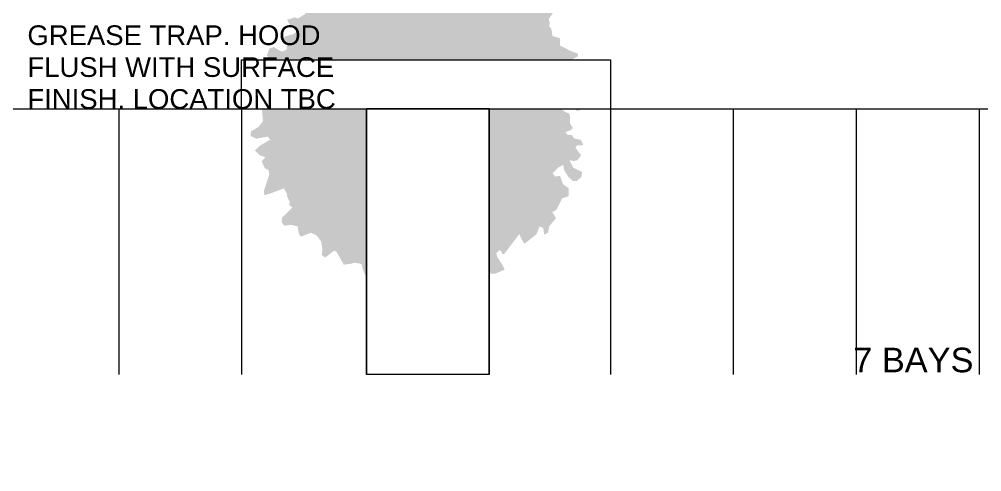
# Model space of a CAD drawing. Header units: millimetres. Extents: x -2612262 to -2065320, y 3717813 to 4283368.
# Drawn here: x -2386419 to -2366843, y 3957166 to 3966366 of the extents above; entities that cross this region are included whole.
import ezdxf

# ---------------------------------------------------------------- set-up
doc = ezdxf.new("R2010")
doc.units = ezdxf.units.MM
doc.linetypes.add('Aligning Line', pattern=[3.2004, 1.6002, -1.6002])
for name, color, linetype, lineweight in [('A-DETL', 90, 'Continuous', 18), ('A-DETL-GENF', 92, 'Continuous', 5), ('A-FLOR', 192, 'Continuous', 5), ('C-TOPO', 7, 'Continuous', 5), ('G-ANNO-REFR', 1, 'Aligning Line', 5), ('G-ANNO-TEXT', 231, 'Continuous', 5)]:
    doc.layers.add(name, color=color, linetype=linetype, lineweight=lineweight)
doc.styles.add('Arial', font='arial.ttf', dxfattribs={"height": 500})
doc.styles.add('Arial_3', font='arial.ttf', dxfattribs={"height": 400})
picture_1 = doc.add_image_def('image1.jpg', size_in_pixel=(6528, 5638))

# ---------------------------------------------------------------- blocks, each defined once
blk = doc.blocks.new('Tree 7m - Tree-V238-GA - Part A')
at = {"layer": 'A-DETL-GENF', "transparency": 33554585}
h = blk.add_hatch(color=53, dxfattribs=at)
h.paths.add_polyline_path([(2832, 1651), (646, -942), (2275, -2315), (2293, -2279), (2416, -2107), (2560, -2075), (2735, -2104), (2802, -2042), (2747, -1923), (2542, -1803), (2545, -1721), (2606, -1738), (2788, -1765), (2922, -1759), (2910, -1618), (2852, -1513), (2963, -1504), (3001, -1344), (2969, -1270), (3022, -1190), (3315, -1012), (3363, -936), (3246, -885), (2969, -788), (2994, -666), (3032, -608), (3055, -498), (3109, -460), (3088, -379), (3388, -353), (3447, -295), (3454, -203), (3330, -120), (3256, -15), (3327, 99), (3343, 186), (3132, 254), (3078, 374), (3086, 524), (3172, 666), (3254, 742), (3236, 829), (3007, 837), (2982, 885), (3040, 1182), (2931, 1254), (2847, 1292), (2755, 1404), (2809, 1515), (2842, 1635)])
h.paths.add_polyline_path([(895, 3232), (801, 3308), (603, 3371), (574, 3267), (551, 3074), (518, 3004), (430, 2995), (416, 3042), (433, 3094), (410, 3120), (116, 3056), (-92, 3008), (-57, 3124), (-43, 3226), (-353, 3237), (-505, 3155), (-543, 3225), (-470, 3348), (-560, 3362), (-660, 3278), (-870, 3243), (-894, 3096), (-976, 3120), (-1113, 3064), (-1221, 3015), (-1356, 3067), (-1458, 2941), (-1426, 2810), (-1487, 2637), (-1408, 2588), (-1403, 2500), (-1575, 2485), (-1680, 2509), (-1628, 2599), (-1604, 2760), (-1622, 2892), (-1685, 2936), (-1802, 2936), (-1884, 2864), (-1802, 2690), (-1838, 2516), (-1894, 2583), (-1961, 2624), (-2089, 2593), (-2089, 2501), (-2099, 2399), (-2154, 2385), (-2254, 2466), (-2284, 2352), (-2200, 2242), (-2204, 2145), (-2146, 2110), (-2142, 2025), (-2239, 2064), (-2316, 2064), (-2320, 2014), (-2332, 1952), (-2413, 1855), (-2448, 1793), (-2404, 1706), (-2387, 1632), (-2397, 1623), (-1266, 669), (893, 3230)])
h.paths.add_polyline_path([(-2595, 1851), (-2706, 1892), (-2715, 1891), (-2609, 1801), (-2605, 1815)])
h.paths.add_polyline_path([(1384, -2872), (-3190, 983), (-3330, 1014), (-3368, 976), (-3294, 844), (-3195, 608), (-3292, 501), (-3203, 363), (-3251, 290), (-3281, 226), (-3279, 164), (-3321, 141), (-3368, 52), (-3593, -10), (-3556, -64), (-3408, -112), (-3215, -256), (-3224, -323), (-3294, -361), (-3303, -475), (-3221, -519), (-3236, -609), (-3353, -688), (-3429, -919), (-3277, -960), (-3098, -864), (-3005, -943), (-3052, -1118), (-3166, -1329), (-3087, -1504), (-3049, -1706), (-3011, -1835), (-2827, -1823), (-2744, -1703), (-2707, -1797), (-2622, -1806), (-2637, -1896), (-2549, -1963), (-2677, -2101), (-2815, -2162), (-2885, -2250), (-2704, -2291), (-2484, -2323), (-2590, -2428), (-2525, -2472), (-2350, -2402), (-2297, -2499), (-2286, -2630), (-2093, -2610), (-2167, -2698), (-2098, -2757), (-2072, -2847), (-1982, -2841), (-1897, -2700), (-1756, -2586), (-1748, -2803), (-1827, -2847), (-1879, -2961), (-1856, -3110), (-1756, -3060), (-1680, -2978), (-1549, -2934), (-1552, -3060), (-1514, -3104), (-1481, -3241), (-1403, -3259), (-1300, -3151), (-1230, -3162), (-1215, -3265), (-1131, -3268), (-967, -3282), (-914, -3233), (-812, -3233), (-759, -3347), (-680, -3350), (-631, -3300), (-517, -3382), (-441, -3334), (-446, -3244), (-350, -3227), (-326, -3344), (-286, -3510), (-215, -3537), (-139, -3446), (36, -3437), (115, -3589), (197, -3560), (296, -3388), (247, -3309), (343, -3218), (527, -3244), (551, -3300), (714, -3367), (735, -3259), (694, -3159), (709, -3054), (796, -3060), (957, -3133), (1045, -3124), (1060, -3045), (1033, -3007), (1096, -2914), (1188, -2926), (1226, -2972), (1276, -3119), (1358, -3151), (1489, -3083), (1500, -2970), (1395, -2881)])

msp = doc.modelspace()

# ---------------------------------------------------------------- linework, layer by layer
at = {"layer": 'A-DETL', "color": 253, "lineweight": 5}
for p, q in [((-2384395.6, 3964543.9), (-2384395.6, 3959143.9)), ((-2381895.6, 3964543.9), (-2381895.6, 3959143.9)), ((-2374395.6, 3964543.9), (-2374395.6, 3959143.9)), ((-2371895.6, 3964543.9), (-2371895.6, 3959143.9)), ((-2369395.6, 3964543.9), (-2369395.6, 3959143.9)), ((-2366895.6, 3964543.9), (-2366895.6, 3959143.9))]:
    msp.add_line(p, q, dxfattribs=at)
at = {"layer": 'A-FLOR'}
for p, q in [((-2381895.6, 3964543.9), (-2381895.6, 3965543.9)), ((-2381895.6, 3965543.9), (-2374395.6, 3965543.9)), ((-2374395.6, 3965543.9), (-2374395.6, 3964543.9)), ((-2391895.6, 3964543.9), (-2381895.6, 3964543.9)), ((-2381895.6, 3964543.9), (-2379358.3, 3964543.9)), ((-2379358.3, 3964543.9), (-2379358.3, 3959143.9)), ((-2376858.3, 3964543.9), (-2374395.6, 3964543.9)), ((-2376858.3, 3959143.9), (-2376858.3, 3964543.9)), ((-2374395.6, 3964543.9), (-2361895.6, 3964543.9)), ((-2376858.3, 3959143.9), (-2376858.3, 3959143.9))]:
    msp.add_line(p, q, dxfattribs=at)
at = {"layer": 'C-TOPO'}
for p, q in [((-2379358.3, 3964543.9), (-2376858.3, 3964543.9)), ((-2379358.3, 3959143.9), (-2379358.3, 3964543.9)), ((-2376858.3, 3964543.9), (-2379358.3, 3964543.9)), ((-2376858.3, 3964543.9), (-2376858.3, 3959143.9)), ((-2376858.3, 3959143.9), (-2379358.3, 3959143.9))]:
    msp.add_line(p, q, dxfattribs=at)

# ---------------------------------------------------------------- block references
at = {"layer": 'A-DETL-GENF', "color": 53, "transparency": 33554585, "rotation": 220.1293300237995}
msp.add_blockref('Tree 7m - Tree-V238-GA - Part A', (-2378257.1, 3964239.8), dxfattribs=at)

# ---------------------------------------------------------------- texts
at = {"layer": 'G-ANNO-TEXT', "color": 7, "attachment_point": 1}
for s, insert, char_height, width, style in [('GREASE TRAP. HOOD ', (-2386252.8, 3966242.1), 400, 7551.896, 'Arial_3'), ('FLUSH WITH SURFACE ', (-2386252.8, 3965593.9), 400, 7920.672, 'Arial_3'), ('FINISH. LOCATION TBC', (-2386252.8, 3964945.6), 400, 7728.267, 'Arial_3'), ('7 BAYS', (-2369456.9, 3959688.7), 500, 2950.21, 'Arial')]:
    msp.add_mtext(s, dxfattribs=dict(at, insert=insert, char_height=char_height, width=width, style=style))

# ---------------------------------------------------------------- pictures from other files: only their frames are drawn
at = {"layer": 'G-ANNO-REFR'}
image = msp.add_image(picture_1, insert=(-2382054.9, 4283368.1), size_in_units=(433000, 373966.6), rotation=-122.11743, dxfattribs=at)
image.dxf.flags = 15

doc.saveas('drawing.dxf')
